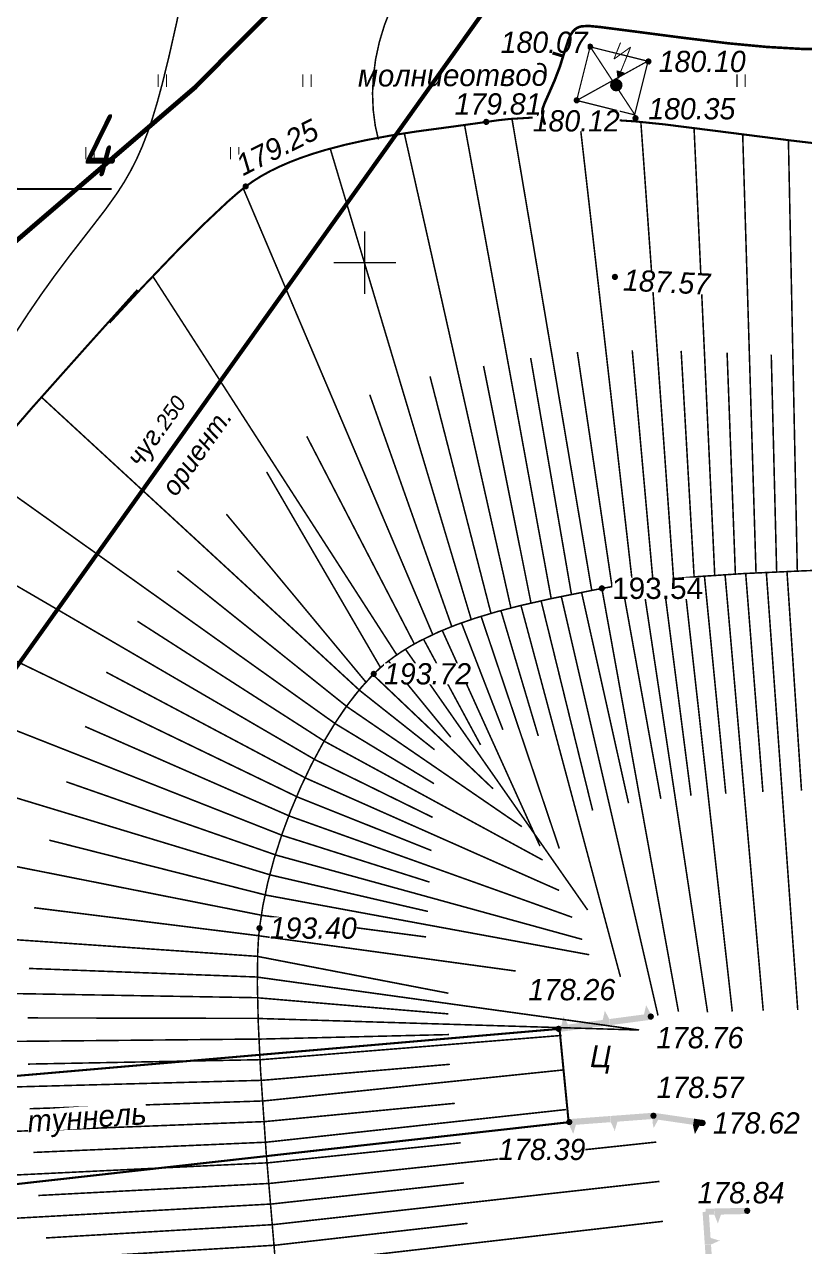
# Model space of a CAD drawing. Header units: millimetres. Extents: x 6735 to 13224, y -12144 to -9633.
# Drawn here: x 11003.9 to 11041.6, y -9793.6 to -9734.5 of the extents above; entities that cross this region are included whole.
import ezdxf
from ezdxf import colors
from ezdxf.entities.mleader import LeaderData, LeaderLine
from ezdxf.math import Vec2, Vec3

# ---------------------------------------------------------------- set-up
doc = ezdxf.new("R2010")
doc.units = ezdxf.units.MM
for name, pattern in [('Cплошная', [0]), ('Cплошная_0.50', [0]), ('Штриховая 2_0.50', [2, 1, -1])]:
    doc.linetypes.add(name, pattern=pattern)
for name, color, linetype, lineweight in [('КаБель силовой (Вновь)', 1, 'Continuous', 60), ('Линия выноска', 137, 'Continuous', 25), ('Строительный', 251, 'Continuous', 13)]:
    doc.layers.add(name, color=color, linetype=linetype, lineweight=lineweight)
doc.styles.add('Simplex', font='simplex.shx', dxfattribs={"width": 0.7, "oblique": 15})
doc.styles.get("Standard").update_dxf_attribs({"font": 'arial.ttf'})
doc.styles.add('БСАМ курсив малоконтрасный (Бм-431)', font='')
doc.styles.get('БСАМ курсив малоконтрасный (Бм-431)').set_extended_font_data('Bm431', italic=True)
doc.linetypes.add('Водопр', pattern='A,5,-1,["В",БСАМ курсив малоконтрасный (Бм-431),S=2,R=0,X=-1.2,Y=-1],-1,10,-2,10,-2,5', length=36)
doc.linetypes.add('КОНТУР', pattern='A,0,-0.5,[133,ltypeshp.shx,S=0.05,R=0,X=-0.5,Y=0],-0.5', length=1)

# ---------------------------------------------------------------- blocks, each defined once
blk = doc.blocks.new('2011 - 401 трава')
at = {"color": 7, "linetype": 'Continuous', "lineweight": 0, "const_width": 0.1, "flags": 128}
for points in [[(0, 0), (0, 1.2)], [(0.8, 0), (0.8, 1.2)]]:
    blk.add_lwpolyline(points, dxfattribs=at)
blk = doc.blocks.new('29 - 109.1.2 молниеводы на столбах метал')
for points in [[(0.5, 1.35), (-0.3, 1.4), (0, 0.6)], [(-0.00002, 0.6), (-0.27884, 0.53128), (-0.4938, 0.34084), (-0.59564, 0.07234), (-0.56102, -0.21276), (-0.39788, -0.4491), (-0.1436, -0.58256), (0.14358, -0.58256), (0.39786, -0.4491), (0.561, -0.21276), (0.59562, 0.07234), (0.49378, 0.34084), (0.27882, 0.53128)]]:
    blk.add_hatch(color=7).paths.add_polyline_path(points)
at = {"color": 7, "linetype": 'Continuous', "lineweight": 0, "const_width": 0.1, "flags": 128}
for points in [[(-0.8, 2.4), (-0.55, 4.1)], [(0.5, 3.9), (-0.8, 2.4)], [(0.117261, 1.373921), (0.5, 3.9)]]:
    blk.add_lwpolyline(points, dxfattribs=at)
at = {"color": 7, "linetype": 'Continuous', "lineweight": 0, "const_width": 0.02, "flags": 128}
for points in [[(0.5, 1.35), (-0.3, 1.4), (0, 0.6), (0.5, 1.35)], [(0, 0.6), (-0.278834, 0.531274), (-0.49379, 0.340839), (-0.595625, 0.072322), (-0.56101, -0.212763), (-0.397874, -0.449106), (-0.143589, -0.582565), (0.143589, -0.582565), (0.397874, -0.449106), (0.56101, -0.212763), (0.595625, 0.072322), (0.49379, 0.340839), (0.278834, 0.531274), (0, 0.6)]]:
    blk.add_lwpolyline(points, close=True, dxfattribs=at)
blk = doc.blocks.new('118 - 330 отм высот')
blk.add_hatch(color=7).paths.add_polyline_path([(0.098, 0.12), (0.002, 0.155), (-0.095, 0.121), (-0.146, 0.032), (-0.129, -0.069), (-0.05, -0.135), (0.052, -0.136), (0.131, -0.07), (0.149, 0.031)])
at = {"color": 7, "linetype": 'Continuous', "lineweight": 0, "const_width": 0.01, "flags": 128}
blk.add_lwpolyline([(0.098, 0.12), (0.002, 0.155), (-0.095, 0.121), (-0.146, 0.032), (-0.129, -0.069), (-0.05, -0.135), (0.052, -0.136), (0.131, -0.07), (0.149, 0.031), (0.098, 0.12)], close=True, dxfattribs=at)
blk = doc.blocks.new('Крест')
at = {"color": 0, "linetype": 'Continuous', "lineweight": 0, "flags": 128}
for points in [[(0, -1), (0, 1)], [(-1, 0), (1, 0)]]:
    blk.add_lwpolyline(points, dxfattribs=at)
blk = doc.blocks.new('_DotBlank')
at = {"color": 0, "linetype": 'ByBlock', "lineweight": -2}
blk.add_line((-0.5, 0), (-1, 0), dxfattribs=at)
blk.add_circle((0, 0), 0.5, dxfattribs=at)

msp = doc.modelspace()

# ---------------------------------------------------------------- hatches: boundary and pattern name
at = {"layer": 'Строительный'}
for points in [[(11032.18974, -9782.65352), (11032.19903, -9782.65229), (11032.20406, -9782.65162), (11032.19725, -9782.63889), (11032.17293, -9782.59809), (11032.08777, -9782.45529), (11032.19725, -9782.63889), (11031.99587, -9782.26213), (11031.98329, -9782.2386), (11031.97729, -9782.2646), (11031.89328, -9782.62887), (11031.88129, -9782.68087), (11031.89104, -9782.68312), (11031.88129, -9782.68087), (11031.88045, -9782.68453), (11030.20586, -9782.90706), (11030.24537, -9783.20445), (11032.22795, -9782.94099)], [(11034.18663, -9782.38816), (11034.18644, -9782.38676), (11034.18399, -9782.36832), (11034.18197, -9782.35313), (11034.18156, -9782.34999), (11033.99275, -9781.99677), (11033.98017, -9781.97324), (11033.97418, -9781.99924), (11033.89017, -9782.36351), (11033.87818, -9782.41551), (11033.87733, -9782.41917), (11032.20274, -9782.6417), (11032.24226, -9782.93909), (11034.22483, -9782.67563)], [(11029.76185, -9783.2687), (11030.23106, -9783.20635), (11030.19286, -9782.91888), (11030.20215, -9782.91765), (11030.20717, -9782.91698), (11030.20037, -9782.90425), (11030.19154, -9782.90897), (11030.20037, -9782.90425), (11030.17604, -9782.86346), (11030.09088, -9782.72065), (11030.20037, -9782.90425), (11029.99898, -9782.52749), (11029.9864, -9782.50396), (11029.98041, -9782.52996), (11029.99016, -9782.53221), (11029.98041, -9782.52996), (11029.8964, -9782.89423), (11029.88441, -9782.94624), (11029.89416, -9782.94848), (11029.88441, -9782.94624), (11029.88356, -9782.94989), (11029.72233, -9782.97132), (11029.73168, -9783.0417)], [(11032.28291, -9787.61764), (11032.27335, -9787.61836), (11032.26818, -9787.61875), (11032.27439, -9787.63216), (11032.29684, -9787.67511), (11032.37346, -9787.8217), (11032.27439, -9787.63216), (11032.45393, -9788.01979), (11032.46322, -9788.01549), (11032.47305, -9788.01836), (11032.57737, -9787.66066), (11032.59266, -9787.60824), (11032.58283, -9787.60538), (11032.59266, -9787.60824), (11032.59374, -9787.60456), (11034.27805, -9787.47801), (11034.25558, -9787.17885), (11032.2612, -9787.3287)], [(11034.33427, -9787.32336), (11034.32303, -9787.17378), (11034.27031, -9787.17774), (11034.29202, -9787.46669), (11034.28246, -9787.46741), (11034.27729, -9787.4678), (11034.2835, -9787.4812), (11034.29279, -9787.4769), (11034.2835, -9787.4812), (11034.30511, -9787.52256), (11034.2835, -9787.4812), (11034.30452, -9787.5266), (11034.29213, -9787.61128), (11034.29102, -9787.61883), (11034.30548, -9787.6729), (11034.29102, -9787.61883), (11034.2879, -9787.64014), (11034.34071, -9787.88379), (11034.34649, -9787.91047), (11034.35968, -9787.88657), (11034.53966, -9787.56032), (11034.56603, -9787.51251), (11034.56789, -9787.50915), (11036.23914, -9787.75379), (11036.28259, -9787.45695), (11034.356, -9787.17494)], [(11030.2738, -9787.7686), (11030.27533, -9787.78901), (11030.2765, -9787.80459), (11030.28773, -9787.82606), (11030.36435, -9787.97265), (11030.2765, -9787.80459), (11030.27675, -9787.80788), (11030.44483, -9788.17075), (11030.4563, -9788.19552), (11030.46394, -9788.16931), (11030.56826, -9787.81161), (11030.58355, -9787.7592), (11030.58463, -9787.75551), (11032.26895, -9787.62896), (11032.24647, -9787.3298), (11030.25209, -9787.47965)], [(11036.25376, -9787.75593), (11036.24375, -9787.75809), (11036.25628, -9787.80492), (11036.29901, -9787.96471), (11036.24375, -9787.75809), (11036.33424, -9788.1756), (11036.34424, -9788.17343), (11036.35321, -9788.17838), (11036.53319, -9787.85213), (11036.55956, -9787.80432), (11036.5506, -9787.79938), (11036.55956, -9787.80432), (11036.56141, -9787.80096), (11036.69042, -9787.81984), (11036.70001, -9787.75434), (11036.73387, -9787.52301), (11036.29721, -9787.45909), (11036.25524, -9787.7458), (11036.24576, -9787.74441), (11036.24063, -9787.74366), (11036.24375, -9787.75809)], [(11032.46541, -9788.04456), (11032.47305, -9788.01836), (11032.46322, -9788.01549), (11032.45393, -9788.01979)], [(11036.35321, -9788.17838), (11036.34424, -9788.17343), (11036.33424, -9788.1756), (11036.34002, -9788.20228)], [(11036.86052, -9791.87338), (11036.8623, -9791.96147), (11036.77439, -9791.96742), (11036.71264, -9791.9716), (11036.81977, -9793.5554), (11037.10909, -9793.53583), (11037.10972, -9793.54519), (11037.11007, -9793.55026), (11037.12323, -9793.54428), (11037.5122, -9793.36762), (11037.50806, -9793.3585), (11037.51093, -9793.3489), (11037.15292, -9793.24158), (11037.10172, -9793.22624), (11037.09812, -9793.22516), (11037.02257, -9792.10826), (11037.27783, -9792.10309), (11037.27176, -9791.80316), (11036.85926, -9791.8115)], [(11037.29208, -9792.09278), (11037.2827, -9792.09297), (11037.27762, -9792.09307), (11037.28298, -9792.10651), (11037.30262, -9792.14982), (11037.3713, -9792.30121), (11037.28298, -9792.10651), (11037.44104, -9792.50339), (11037.45093, -9792.52822), (11037.4598, -9792.50301), (11037.58393, -9792.15048), (11037.60168, -9792.10006), (11037.60293, -9792.09651), (11038.87073, -9792.07086), (11038.86594, -9791.83409), (11038.86466, -9791.77092), (11037.28622, -9791.80286)], [(11037.24505, -9795.5457), (11037.24568, -9795.55506), (11037.24602, -9795.56013), (11037.25919, -9795.55415), (11037.64815, -9795.37749), (11037.67249, -9795.36644), (11037.64689, -9795.35877), (11037.64401, -9795.36837), (11037.64689, -9795.35877), (11037.28888, -9795.25145), (11037.23768, -9795.2361), (11037.23408, -9795.23502), (11037.12007, -9793.54958), (11036.82075, -9793.56983), (11036.95573, -9795.56527)], [(11037.51093, -9793.3489), (11037.50806, -9793.3585), (11037.5122, -9793.36762), (11037.53653, -9793.35657)]]:
    msp.add_hatch(color=7, dxfattribs=at).paths.add_polyline_path(points)

# ---------------------------------------------------------------- linework, layer by layer
at = {"layer": 'КаБель силовой (Вновь)'}
msp.add_line((11012.18151, -9737.56555), (10997.98442, -9749.73268), dxfattribs=at)
at = {"layer": 'Строительный', "color": 7, "linetype": 'Cплошная_0.50', "lineweight": 0, "const_width": 0.06, "flags": 128}
msp.add_lwpolyline([(11031.27051, -9735.62672), (11030.62318, -9738.22021), (11033.42479, -9738.91949), (11034.07213, -9736.326), (11031.27051, -9735.62672)], close=True, dxfattribs=at)
at = {"layer": 'Строительный', "color": 7, "linetype": 'Cплошная_0.50', "lineweight": 0, "flags": 128}
for points, const_width in [([(11031.26525, -9735.60672), (11033.41836, -9738.88751)], 0.06), ([(11034.05791, -9736.3188), (11030.63528, -9738.21629)], 0.06), ([(11016.63881, -9800.99473), (11016.64217, -9801.0393), (11016.65548, -9801.21692), (11016.99574, -9805.5997), (11017.21239, -9808.06116), (11017.42501, -9810.154), (11017.68768, -9812.29715), (11017.95958, -9814.03787), (11018.30452, -9815.88365), (11018.62507, -9817.42279), (11019.05293, -9819.19389), (11019.27658, -9820.00208), (11019.50871, -9820.76611), (11019.79223, -9821.60793), (11020.09005, -9822.3979), (11020.4032, -9823.13878), (11020.73242, -9823.83231), (11021.10075, -9824.52341), (11021.52461, -9825.24418), (11022.00042, -9825.9885), (11022.52287, -9826.74801), (11023.03458, -9827.44603), (11023.57277, -9828.13937), (11024.12956, -9828.81785), (11024.69512, -9829.46948), (11025.23858, -9830.06068), (11025.76977, -9830.60407), (11026.27819, -9831.08891), (11026.75378, -9831.50562), (11027.21879, -9831.87205), (11027.7155, -9832.22319), (11028.24147, -9832.55735), (11028.79386, -9832.87271), (11029.34937, -9833.15768), (11029.92332, -9833.42177), (11030.51225, -9833.66339), (11031.11238, -9833.88097), (11031.71284, -9834.07106), (11032.31641, -9834.23501), (11032.9191, -9834.37172), (11033.51689, -9834.48029), (11034.13675, -9834.5549), (11034.92445, -9834.60857), (11035.88348, -9834.64155), (11037.02279, -9834.65417), (11038.99859, -9834.63724), (11041.60608, -9834.5764), (11042.45825, -9834.55248), (11045.51524, -9834.48227), (11048.50324, -9834.43271), (11049.96498, -9834.39779), (11051.49105, -9834.36141), (11054.47909, -9834.31281), (11059.55221, -9834.30481), (11060.78344, -9834.30503), (11066.79511, -9834.30322), (11073.208, -9834.27431), (11074.58142, -9834.25987), (11078.20692, -9834.21903), (11083.2054, -9834.1275), (11085.79655, -9834.04925), (11088.19989, -9833.94979), (11093.97711, -9833.65152), (11097.29386, -9833.45005), (11100.09024, -9833.25089), (11102.79388, -9833.01092), (11103.84175, -9832.89304), (11104.68547, -9832.77674), (11106.30681, -9832.48462), (11107.93607, -9832.11281), (11109.55926, -9831.66334), (11111.13088, -9831.14761), (11111.90912, -9830.85985), (11112.66353, -9830.55809), (11113.39116, -9830.2435), (11114.08938, -9829.91723), (11114.79309, -9829.56275), (11115.50898, -9829.17745), (11116.22782, -9828.7663), (11116.94054, -9828.33448), (11117.66019, -9827.87293), (11118.35527, -9827.40063), (11119.01781, -9826.92301), (11119.64119, -9826.44485), (11120.25894, -9825.93709), (11120.81958, -9825.43836), (11121.31854, -9824.95274), (11121.75253, -9824.48344), (11122.13496, -9824.01228), (11122.5002, -9823.4971), (11122.84936, -9822.93638), (11123.18401, -9822.3276), (11123.4558, -9821.77545), (11123.72031, -9821.18346), (11123.97955, -9820.54717), (11124.23721, -9819.85754), (11124.61569, -9818.74393), (11125.06154, -9817.31261), (11125.45459, -9815.89349), (11125.8784, -9814.13183), (11126.29929, -9812.17187), (11126.69374, -9810.12718), (11127.05277, -9808.02648), (11127.33383, -9806.09754), (11127.57481, -9803.96396), (11127.85043, -9800.97563), (11128.35359, -9794.59317), (11128.57292, -9791.60384), (11128.75706, -9789.09749), (11128.89408, -9787.44355), (11129.1192, -9785.02595), (11129.18573, -9784.3252), (11129.4356, -9781.5545), (11129.58131, -9779.55047), (11129.6358, -9778.42456), (11129.6541, -9777.47865), (11129.63647, -9776.69827), (11129.58274, -9776.07697), (11129.48409, -9775.49696), (11129.33986, -9774.90312), (11129.15064, -9774.29781), (11128.91735, -9773.68401), (11128.6639, -9773.11264), (11128.37538, -9772.54011), (11128.05358, -9771.96997), (11127.70089, -9771.40646), (11127.34358, -9770.88668), (11126.96446, -9770.38115), (11126.56691, -9769.89439), (11126.15493, -9769.4313), (11125.74438, -9769.01608), (11125.28816, -9768.60495), (11124.78633, -9768.19796), (11124.23894, -9767.79515), (11123.71819, -9767.44326), (11123.16198, -9767.09463), (11122.57026, -9766.74923), (11121.94285, -9766.40695), (11120.79276, -9765.83142), (11119.53392, -9765.26216), (11118.01783, -9764.63498), (11116.38431, -9764.00651), (11114.27561, -9763.26122), (11112.27855, -9762.63067), (11111.13076, -9762.30772), (11110.04944, -9762.03555), (11109.03906, -9761.81527), (11108.10244, -9761.64748), (11107.1285, -9761.51351), (11106.00395, -9761.39433), (11104.72288, -9761.28931), (11103.27371, -9761.1975), (11100.64285, -9761.0782), (11097.34877, -9760.97883), (11094.54995, -9760.91427), (11091.42146, -9760.84074), (11088.39611, -9760.77362), (11084.6591, -9760.71397), (11076.55323, -9760.63208), (11068.68395, -9760.59854), (11060.97946, -9760.60732), (11053.27494, -9760.66417), (11049.7663, -9760.71937), (11047.0109, -9760.79028), (11045.17435, -9760.84837), (11041.67495, -9760.96465), (11038.75473, -9761.09683), (11036.34349, -9761.25587), (11035.0258, -9761.3733), (11033.84087, -9761.50582), (11032.78047, -9761.65435), (11031.84017, -9761.81953), (11031.39078, -9761.90782), (11029.35836, -9762.31757), (11027.85557, -9762.65797), (11026.74027, -9762.9485), (11025.73077, -9763.25123), (11024.80724, -9763.57215), (11023.96138, -9763.91421), (11023.02386, -9764.3648), (11022.59329, -9764.60427), (11022.18741, -9764.85361), (11021.80567, -9765.11315), (11021.44787, -9765.38307), (11021.11371, -9765.66357), (11020.80299, -9765.95484), (11020.17778, -9766.63326), (11019.55331, -9767.42654), (11018.93763, -9768.3245), (11018.33996, -9769.31369), (11017.78578, -9770.34679), (11017.26645, -9771.43453), (11016.79049, -9772.55906), (11016.36567, -9773.70204), (11015.98749, -9774.88343), (11015.67709, -9776.04658), (11015.439, -9777.17433), (11015.27622, -9778.25254), (11015.22652, -9778.78571), (11015.19291, -9779.41138), (11015.17396, -9780.94092), (11015.2193, -9782.84323), (11015.32911, -9785.12531), (11015.60294, -9789.12206), (11016.02888, -9794.16683), (11016.28193, -9796.94322), (11016.63749, -9800.9774)], 0.075), ([(11127.32656, -9806.15284), (11127.33383, -9806.09754), (11127.57481, -9803.96396), (11127.85043, -9800.97563), (11128.35359, -9794.59317), (11128.57292, -9791.60384), (11128.75706, -9789.09749), (11128.89408, -9787.44355), (11129.1192, -9785.02595), (11129.18573, -9784.3252), (11129.4356, -9781.5545), (11129.58131, -9779.55047), (11129.6358, -9778.42456), (11129.6541, -9777.47865), (11129.63647, -9776.69827), (11129.58274, -9776.07697), (11129.48409, -9775.49696), (11129.33986, -9774.90312), (11129.15064, -9774.29781), (11128.91735, -9773.68401), (11128.6639, -9773.11264), (11128.37538, -9772.54011), (11128.05358, -9771.96997), (11127.70089, -9771.40646), (11127.34358, -9770.88668), (11126.96446, -9770.38115), (11126.56691, -9769.89439), (11126.15493, -9769.4313), (11125.74438, -9769.01608), (11125.28816, -9768.60495), (11124.78633, -9768.19796), (11124.23894, -9767.79515), (11123.71819, -9767.44326), (11123.16198, -9767.09463), (11122.57026, -9766.74923), (11121.94285, -9766.40695), (11120.79276, -9765.83142), (11119.53392, -9765.26216), (11118.01783, -9764.63498), (11116.38431, -9764.00651), (11114.27561, -9763.26122), (11112.27855, -9762.63067), (11111.13076, -9762.30772), (11110.04944, -9762.03555), (11109.03906, -9761.81527), (11108.10244, -9761.64748), (11107.1285, -9761.51351), (11106.00395, -9761.39433), (11104.72288, -9761.28931), (11103.27371, -9761.1975), (11100.64285, -9761.0782), (11097.34877, -9760.97883), (11094.54995, -9760.91427), (11091.42146, -9760.84074), (11088.39611, -9760.77362), (11084.6591, -9760.71397), (11076.55323, -9760.63208), (11068.68395, -9760.59854), (11060.97946, -9760.60732), (11053.27494, -9760.66417), (11049.7663, -9760.71937), (11047.0109, -9760.79028), (11045.17435, -9760.84837), (11041.67495, -9760.96465), (11038.75473, -9761.09683), (11036.34349, -9761.25587), (11035.0258, -9761.3733), (11033.84087, -9761.50582), (11032.78047, -9761.65435), (11031.84017, -9761.81953), (11031.39078, -9761.90782), (11029.35836, -9762.31757), (11027.85557, -9762.65797), (11026.74027, -9762.9485), (11025.73077, -9763.25123), (11024.80724, -9763.57215), (11023.96138, -9763.91421), (11023.02386, -9764.3648), (11022.59329, -9764.60427), (11022.18741, -9764.85361), (11021.80567, -9765.11315), (11021.44787, -9765.38307), (11021.11371, -9765.66357), (11020.80299, -9765.95484), (11020.58681, -9766.17629)], 0.075), ([(11020.42677, -9766.34919), (11019.89508, -9766.97801), (11019.36651, -9767.68658), (11018.84623, -9768.46801), (11018.33996, -9769.31369), (11017.78578, -9770.34679), (11017.26645, -9771.43453), (11016.79049, -9772.55906), (11016.36567, -9773.70204), (11015.98749, -9774.88343), (11015.67709, -9776.04658), (11015.439, -9777.17433), (11015.27622, -9778.25254), (11015.22652, -9778.78571), (11015.19291, -9779.41138), (11015.17396, -9780.94092), (11015.2193, -9782.84323), (11015.32911, -9785.12531), (11015.60294, -9789.12206), (11016.02888, -9794.16683), (11016.28193, -9796.94322), (11016.64217, -9801.0393), (11016.65548, -9801.21692), (11016.99574, -9805.5997), (11017.21239, -9808.06116), (11017.42501, -9810.154), (11017.68768, -9812.29715), (11017.95958, -9814.03787), (11018.30452, -9815.88365), (11018.62507, -9817.42279), (11019.05293, -9819.19389), (11019.27658, -9820.00208), (11019.50871, -9820.76611), (11019.79223, -9821.60793), (11020.09005, -9822.3979), (11020.4032, -9823.13878), (11020.73242, -9823.83231), (11021.10075, -9824.52341), (11021.52461, -9825.24418), (11022.00042, -9825.9885), (11022.52287, -9826.74801), (11023.03458, -9827.44603), (11023.57277, -9828.13937), (11024.12956, -9828.81785), (11024.69512, -9829.46948), (11025.23858, -9830.06068), (11025.76977, -9830.60407), (11026.27819, -9831.08891), (11026.75378, -9831.50562), (11027.21879, -9831.87205), (11027.7155, -9832.22319), (11028.24147, -9832.55735), (11028.79386, -9832.87271), (11029.34937, -9833.15768), (11029.92332, -9833.42177), (11030.51225, -9833.66339), (11031.11238, -9833.88097), (11031.71284, -9834.07106), (11032.31641, -9834.23501), (11032.9191, -9834.37172), (11033.51689, -9834.48029), (11034.13675, -9834.5549), (11034.92445, -9834.60857), (11035.88348, -9834.64155), (11037.02279, -9834.65417), (11037.42996, -9834.65394)], 0.075)]:
    msp.add_lwpolyline(points, dxfattribs=dict(at, const_width=const_width))
at = {"layer": 'Строительный', "color": 7, "linetype": 'КОНТУР', "lineweight": 0, "ltscale": 2, "const_width": 0.1, "flags": 128}
for points in [[(11136.09231, -9748.2843), (11134.97724, -9747.69615), (11133.52427, -9746.96228), (11132.13872, -9746.29672), (11130.44175, -9745.53467), (11128.84242, -9744.87951), (11127.33749, -9744.32995), (11125.92571, -9743.88551), (11124.32265, -9743.45324), (11122.46925, -9743.00436), (11120.4022, -9742.54777), (11118.1656, -9742.09321), (11115.77642, -9741.64484), (11113.31376, -9741.21817), (11110.82812, -9740.82196), (11108.36385, -9740.46325), (11105.76042, -9740.1232), (11103.27071, -9739.83957), (11100.92941, -9739.61632), (11098.76139, -9739.4558), (11096.73306, -9739.36436), (11094.5645, -9739.33313), (11092.23604, -9739.36174), (11089.7042, -9739.45069), (11086.02287, -9739.65817), (11081.04714, -9740.02015), (11080.61055, -9740.05346), (11075.74249, -9740.39983), (11073.9316, -9740.49962), (11072.32984, -9740.56279), (11070.3982, -9740.62151), (11064.24356, -9740.80286), (11059.81728, -9740.91185), (11056.15527, -9740.97406), (11052.43422, -9740.99035), (11050.88964, -9740.97329), (11049.54749, -9740.93937), (11048.28365, -9740.87893), (11046.8648, -9740.77851), (11045.28492, -9740.6377), (11043.52717, -9740.45502), (11040.98505, -9740.15714), (11037.66125, -9739.73324), (11037.51826, -9739.71465), (11034.86717, -9739.37921), (11033.47874, -9739.2373), (11033.26761, -9739.22208), (11031.06001, -9739.0796), (11029.77404, -9739.03641), (11028.63511, -9739.04278), (11027.39096, -9739.11599), (11026.80703, -9739.18003), (11026.24453, -9739.26276), (11024.66517, -9739.48139), (11022.85993, -9739.72384), (11021.59898, -9739.92217), (11020.46422, -9740.13352), (11019.42112, -9740.36435), (11018.46232, -9740.61644), (11017.85924, -9740.79959), (11017.29149, -9740.99331), (11016.7585, -9741.19781), (11016.25996, -9741.41319), (11015.79551, -9741.63964), (11015.36514, -9741.87716), (11014.96873, -9742.12581), (11014.60622, -9742.38564), (11014.21116, -9742.70576), (11013.74385, -9743.11464), (11012.60354, -9744.18885), (11011.21427, -9745.58109), (11009.62502, -9747.24231), (11008.0212, -9748.97273)], [(11009.37662, -9747.3809), (11006.89338, -9750.14391), (11004.263, -9753.09843), (11002.34288, -9755.32011), (11001.27959, -9756.54411), (11000.84187, -9757.03979), (11000.02322, -9758.00132), (10999.39943, -9758.80737), (10999.05375, -9759.30562), (10998.75208, -9759.7891), (10998.49039, -9760.26432), (10998.26664, -9760.735), (10998.00991, -9761.36227), (10997.67656, -9762.2436), (10996.84053, -9764.60599), (10995.87869, -9767.49137), (10994.98509, -9770.32688), (10994.53873, -9771.82163), (10994.16349, -9773.14637), (10993.86663, -9774.27538), (10993.65179, -9775.19477), (10993.49035, -9776.04354), (10993.34708, -9776.99077), (10993.22211, -9778.03538), (10993.11562, -9779.17612), (10992.98954, -9781.08808), (10992.90618, -9783.2206), (10992.86159, -9785.70526), (10992.85688, -9786.10009), (10992.8819, -9787.06842), (10992.97885, -9788.28425), (10993.09378, -9789.31528), (10993.24568, -9790.46631), (10993.38781, -9791.43835), (10993.43435, -9791.7535), (10993.55239, -9792.28754), (10993.67113, -9792.67379), (10993.71536, -9792.81328), (10993.8623, -9793.34273), (10993.87904, -9793.40594)]]:
    msp.add_lwpolyline(points, dxfattribs=at)
at = {"layer": 'Строительный', "color": 7, "linetype": 'Cплошная', "lineweight": 0, "const_width": 0.075, "flags": 128}
for points in [[(11031.34987, -9761.91584), (11027.49183, -9739.107)], [(11033.32017, -9761.57458), (11030.7481, -9739.06525)], [(11035.3069, -9761.34593), (11033.72511, -9739.25724)], [(11027.44085, -9762.76144), (11022.28287, -9739.81059)], [(11029.38932, -9762.311), (11025.19923, -9739.41249)], [(11037.3004, -9761.18552), (11036.29972, -9739.5571)], [(11039.29694, -9761.06833), (11038.6528, -9739.86187)], [(11041.29494, -9760.97932), (11040.86434, -9740.14226)], [(11025.52089, -9763.32005), (11018.70019, -9740.54977)], [(11023.65991, -9764.04984), (11014.49255, -9742.47453)], [(11021.92062, -9765.03216), (11010.1152, -9746.72362)], [(11032.33213, -9761.72842), (11030.65245, -9750.38201)], [(11034.31229, -9761.44948), (11033.30979, -9750.30183)], [(11036.30311, -9761.25909), (11035.67543, -9750.32992)], [(11038.29841, -9761.12261), (11037.89799, -9750.41729)], [(11040.29582, -9761.02103), (11040.03454, -9750.51328)], [(11028.41274, -9762.52611), (11026.11604, -9751.05862)], [(11030.36885, -9762.10974), (11028.39559, -9750.67199)], [(11026.47588, -9763.02365), (11023.52818, -9751.5669)], [(11020.09911, -9766.72682), (11004.73056, -9752.56918)], [(11024.58017, -9763.65893), (11020.61207, -9752.45199)], [(11022.76909, -9764.50363), (11017.5653, -9754.46489)], [(11018.92492, -9768.34428), (11001.69213, -9756.07711)], [(11021.13259, -9765.64689), (11015.62389, -9756.18526)], [(11020.42677, -9766.34919), (11013.6768, -9758.22789)], [(11017.92508, -9770.07566), (10999.16167, -9759.14473)], [(11019.48714, -9767.51745), (11011.30119, -9760.965)], [(11036.80165, -9761.22082), (11037.83573, -9771.73863)], [(11037.79934, -9761.15286), (11039.64524, -9782.23624)], [(11038.79763, -9761.0945), (11039.63045, -9771.65597)], [(11039.79635, -9761.0439), (11041.31605, -9782.20013)], [(11040.79536, -9760.99956), (11041.49683, -9771.59197)], [(11031.8405, -9761.81946), (11035.54532, -9782.2862)], [(11032.82551, -9761.64732), (11034.69155, -9771.99203)], [(11033.81585, -9761.50896), (11036.95295, -9782.32007)], [(11034.80936, -9761.39535), (11036.15471, -9771.84737)], [(11035.80485, -9761.30066), (11038.14872, -9782.2777)], [(11029.87882, -9762.20904), (11034.55581, -9782.46979)], [(11030.85927, -9762.0123), (11033.13139, -9772.20516)], [(11017.06957, -9771.88292), (10997.59173, -9762.47505)], [(11026.95734, -9762.88875), (11028.76409, -9768.9543)], [(11027.92609, -9762.64084), (11032.73875, -9780.60359)], [(11028.90057, -9762.41643), (11031.39371, -9772.5588)], [(11018.40572, -9769.19882), (11009.37638, -9763.40558)], [(11025.04842, -9763.48361), (11027.05204, -9768.65211)], [(11025.99691, -9763.16708), (11029.78089, -9774.39462)], [(11024.11701, -9763.84723), (11028.8455, -9774.27726)], [(11022.33857, -9764.7578), (11031.15217, -9777.37118)], [(11023.21013, -9764.26814), (11025.97322, -9769.38679)], [(11021.5177, -9765.32811), (11024.52912, -9769.00584)], [(11016.34966, -9773.74838), (10996.40441, -9765.89452)], [(11017.48022, -9770.97119), (11007.86608, -9765.87)], [(11020.7684, -9765.98934), (11026.57425, -9771.50347)], [(11020.0967, -9766.72971), (11023.74631, -9769.61833)], [(11019.48493, -9767.5205), (11027.97006, -9773.33797)], [(11016.69258, -9772.80908), (11006.83993, -9768.4946)], [(11018.92289, -9768.34745), (11023.71922, -9771.25827)], [(11015.77252, -9775.66275), (10995.25674, -9769.44626)], [(11018.40384, -9769.20209), (11028.97776, -9774.95273)], [(11017.92334, -9770.079), (11023.65172, -9772.88853)], [(11016.04217, -9774.69987), (11005.93627, -9771.17022)], [(11017.47861, -9770.97459), (11029.77057, -9776.42142)], [(11017.06808, -9771.88638), (11023.59736, -9774.49477)], [(11016.69123, -9772.81259), (11030.40665, -9777.72082)], [(11015.36356, -9777.6197), (10994.09472, -9773.39944)], [(11015.54447, -9776.63632), (11005.11113, -9773.99236)], [(11016.34844, -9773.75194), (11023.50605, -9776.01983)], [(11016.04108, -9774.70347), (11030.89139, -9778.79004)], [(11015.77158, -9775.6664), (11023.427, -9777.4389)], [(11015.5437, -9776.64), (11031.22731, -9779.531)], [(11015.24009, -9778.61184), (11004.37709, -9777.25896)], [(11015.36298, -9777.62342), (11023.33821, -9778.6722)], [(11015.18617, -9779.61026), (10993.21523, -9778.10087)], [(11015.23977, -9778.61559), (11027.67699, -9780.32019)], [(11015.18606, -9779.61403), (11024.41509, -9781.39349)], [(11015.1726, -9780.61013), (11004.12107, -9780.19472)], [(11015.1726, -9780.6139), (11033.64411, -9783.17295)], [(11015.18342, -9781.61006), (10992.98217, -9781.23297)], [(11015.1835, -9781.61382), (11024.41381, -9782.39339)], [(11015.21097, -9782.60967), (11004.06871, -9782.58757)], [(11015.21109, -9782.61343), (11033.64411, -9783.17295)], [(11015.25086, -9783.60887), (10992.89114, -9783.82382)], [(11015.25103, -9783.61263), (11024.44757, -9783.39279)], [(11015.30054, -9784.6114), (11029.89434, -9783.43428)], [(11015.30034, -9784.60764), (11004.08508, -9784.82024)], [(11015.35773, -9785.60976), (11024.48634, -9784.83016)], [(11015.42122, -9786.60774), (11030.02242, -9785.09851)], [(11015.3575, -9785.606), (10992.85606, -9786.20702)], [(11015.42097, -9786.60399), (11004.16034, -9786.97885)], [(11015.48999, -9787.60538), (11024.72717, -9786.71755)], [(11015.56324, -9788.60269), (11030.10781, -9787.01878)], [(11015.48973, -9787.60162), (10992.99858, -9788.47803)], [(11015.56295, -9788.59893), (11004.34515, -9789.09169)], [(11015.64031, -9789.59971), (11025.01079, -9788.62624)], [(11015.72066, -9790.59648), (11034.46934, -9788.59084)], [(11015.64001, -9789.59596), (10993.27547, -9790.67609)], [(11015.72035, -9790.59273), (11004.57748, -9791.17403)], [(11015.80383, -9791.59302), (11025.17564, -9790.56566)], [(11015.8894, -9792.58935), (11034.62605, -9790.49332)], [(11015.80351, -9791.58926), (10993.71663, -9792.81734)], [(11015.97698, -9793.5855), (11025.34255, -9792.52036)], [(11016.06621, -9794.58152), (11034.79516, -9792.4239)], [(11015.88907, -9792.5856), (11004.9455, -9793.2273)], [(11015.97665, -9793.58175), (10994.2671, -9794.9124)]]:
    msp.add_lwpolyline(points, dxfattribs=at)
at = {"layer": 'Строительный', "color": 7, "linetype": 'Штриховая 2_0.50', "lineweight": 0, "ltscale": 2, "const_width": 0.1, "flags": 128}
for points in [[(10993.07915, -9786.29563), (11029.74209, -9783.12001)], [(10993.43435, -9791.7535), (11030.26333, -9787.62923)]]:
    msp.add_lwpolyline(points, dxfattribs=at)
at = {"layer": 'Строительный', "color": 7, "linetype": 'Штриховая 2_0.50', "lineweight": 0, "const_width": 0.1, "flags": 128}
msp.add_lwpolyline([(11029.79528, -9783.15851), (11030.23336, -9787.62747)], dxfattribs=at)

# ---------------------------------------------------------------- block references
at = {"layer": 'Строительный', "color": 7}
for p in [(11031.27051, -9735.62672, 180.071), (11034.09036, -9736.34225, 180.096), (11030.62318, -9738.22021, 180.124), (11026.24453, -9739.26276, 179.807), (11033.4661, -9739.08513, 180.35), (11014.60622, -9742.38564, 179.247), (11032.47033, -9746.75927, 187.57), (11031.84017, -9761.81953, 193.539), (11020.80299, -9765.95484, 193.717), (11015.27622, -9778.25254, 193.398), (11034.20507, -9782.52693, 178.76015), (11029.74209, -9783.12001, 178.26176), (11034.33427, -9787.32336, 178.56685), (11030.26333, -9787.62923, 178.38862), (11036.71214, -9787.67143, 178.62349), (11038.8677, -9791.92089, 178.8398)]:
    msp.add_blockref('118 - 330 отм высот', p, dxfattribs=at)
at = {"layer": 'Строительный', "color": 7, "xscale": 0.4999999999998408, "yscale": 0.4999999999998408, "rotation": 346.6283499999836}
msp.add_blockref('29 - 109.1.2 молниеводы на столбах метал', (11032.53691, -9737.48163), dxfattribs=at)
at = {"layer": 'Строительный', "color": 7, "xscale": 0.5, "yscale": 0.5}
for p in [(11010.37739, -9737.56555), (11017.37739, -9737.56555), (11038.37739, -9737.56555), (11006.87739, -9741.06555), (11013.87739, -9741.06555)]:
    msp.add_blockref('2011 - 401 трава', p, dxfattribs=at)
at = {"layer": 'Строительный', "color": 136, "true_color": 0x008080, "xscale": 1.5, "yscale": 1.5}
msp.add_blockref('Крест', (11020.37739, -9746.06555), dxfattribs=at)

# ---------------------------------------------------------------- texts
at = {"layer": 'Строительный', "color": 7, "insert": (11020.03691, -9736.49318), "char_height": 1.057968, "attachment_point": 1, "rotation": 0.2443749, "bg_fill": 3, "box_fill_scale": 1, "bg_fill_color": 256, "bg_fill_transparency": 0}
msp.add_mtext('{\\fBm431|c1|b0|i1;\\l\\C0;молниеотвод}', dxfattribs=at)

# ---------------------------------------------------------------- leaders
at = {"layer": 'Линия выноска'}
ml = msp.add_multileader_mtext('Standard', dxfattribs=at)
ml.set_content('4', color=2, style='Simplex')
ml.set_leader_properties()
ml.set_arrow_properties(name='DOTBLANK')
ml.build(insert=Vec2(0, 0))
ml.multileader.update_dxf_attribs({"text_left_attachment_type": 6, "text_right_attachment_type": 6, "dogleg_length": 1, "arrow_head_size": 5})
ctx = ml.context
ctx.base_point, ctx.char_height, ctx.arrow_head_size, ctx.plane_origin = Vec3(11004.51744, -9742.49587), 3, 5, Vec3(11016.95065, -9723.03054)
ctx.left_attachment, ctx.right_attachment = 6, 6
notes = []
notes.append((ctx, [(1, (1, 1, 0), (11003.51744, -9742.49587), (1, 0), 1, [(0, [(10998.39817, -9733.05397)], 0, [])])]))
ctx.mtext.insert, ctx.mtext.flow_direction = Vec3(11006.51744, -9738.89587), 5
for ctx, leaders in notes:
    for number, flags, end, landing, length, lines in leaders:
        leader = LeaderData()
        leader.index, (leader.has_last_leader_line, leader.has_dogleg_vector, leader.attachment_direction) = number, flags
        leader.last_leader_point, leader.dogleg_vector, leader.dogleg_length = Vec3(end), Vec3(landing), length
        for number, points, colour, breaks in lines:
            line = LeaderLine()
            line.index, line.vertices, line.color, line.breaks = number, Vec3.list(points), colors.encode_raw_color(colour), breaks
            leader.lines.append(line)
        ctx.leaders.append(leader)

# ---------------------------------------------------------------- next in the draw order: texts
at = {"layer": 'Строительный', "color": 7, "char_height": 1.028706, "attachment_point": 4, "bg_fill": 3, "box_fill_scale": 1, "bg_fill_color": 256}
for s, insert, bg_fill_transparency in [('{\\fD431|c1|b0|i1;\\l\\C0;180.07}', (11026.94505, -9735.41309), 4264042), ('{\\fD431|c1|b0|i1;\\l\\C0;180.10}', (11034.59036, -9736.34225), 4263727), ('{\\fD431|c1|b0|i1;\\l\\C0;180.12}', (11028.49589, -9739.21527), 4265112), ('{\\C0;193.54}', (11032.34017, -9761.81953), 4263732), ('{\\fD431|c1|b0|i1;\\l\\C0;193.72}', (11021.30299, -9765.95484), 4264017), ('{\\fD431|c1|b0|i1;\\l\\C0;193.40}', (11015.77622, -9778.25254), 4263737), ('{\\fD431|c1|b0|i1;\\l\\C0;178.26}', (11028.28133, -9781.22785), 4264837), ('{\\fD431|c1|b0|i1;\\l\\C0;178.76}', (11034.47699, -9783.54983), 4265197), ('{\\fD431|c1|b0|i1;\\l\\C0;178.57}', (11034.4894, -9785.9548), 4264112), ('{\\fD431|c1|b0|i1;\\l\\C0;178.62}', (11037.21214, -9787.67143), 4265127), ('{\\fD431|c1|b0|i1;\\l\\C0;178.39}', (11026.83452, -9788.95499), 4263817), ('{\\fD431|c1|b0|i1;\\l\\C0;178.84}', (11036.46917, -9791.04641), 4264047)]:
    msp.add_mtext(s, dxfattribs=dict(at, insert=insert, bg_fill_transparency=bg_fill_transparency))
at = {"layer": 'Строительный', "color": 7, "bg_fill": 3, "box_fill_scale": 1, "bg_fill_color": 256}
for s, insert, char_height, attachment_point, rotation, bg_fill_transparency in [('{\\fD431|c1|b0|i1;\\l\\C0;180.35}', (11034.08647, -9738.63034), 1.028706, 4, 359.9880328, 7411775), ('{\\fD431|c1|b0|i1;\\l\\C0;179.25}', (11014.25458, -9741.43312), 1.028706, 4, 26.6132976, 4264032), ('{\\fD431|c1|b0|i1;\\l\\C0;187.57}', (11032.87723, -9746.90306), 1.028706, 4, 357.101425, 6122), ('{\\fBm431|c1|b0|i1;\\l\\C0;Ц}', (11031.28431, -9783.90847), 1.057968, 1, 358.9774567, 4267287), ('{\\fBm431|c1|b0|i1;\\l\\C0;туннель}', (11004.01186, -9787.06378), 1.057968, 1, 4.0221636, 4267257)]:
    msp.add_mtext(s, dxfattribs=dict(at, insert=insert, char_height=char_height, attachment_point=attachment_point, rotation=rotation, bg_fill_transparency=bg_fill_transparency))

# ---------------------------------------------------------------- next in the draw order: linework, layer by layer
at = {"layer": 'Строительный', "color": 34, "linetype": 'Cплошная_0.50', "lineweight": 0, "true_color": 0xa55200, "const_width": 0.075, "elevation": 179, "flags": 128}
msp.add_lwpolyline([(11016.95617, -9721.60238), (11016.80558, -9721.74795), (11016.10971, -9722.354), (11015.3243, -9723.03332), (11014.75034, -9723.57518), (11014.27019, -9724.09055), (11013.88394, -9724.58223), (11013.63302, -9724.9699), (11013.41203, -9725.38254), (11013.21517, -9725.8309), (11013.03585, -9726.32996), (11012.87379, -9726.87424), (11012.71202, -9727.51445), (11012.30979, -9729.41316), (11012.20699, -9729.92456), (11011.27967, -9734.40995), (11010.90816, -9736.05763), (11010.57276, -9737.42406), (11010.33186, -9738.31266), (11010.09654, -9739.09329), (11009.85846, -9739.79366), (11009.61086, -9740.43347), (11009.34655, -9741.03109), (11009.0594, -9741.60007), (11008.74222, -9742.15468), (11008.38649, -9742.70982), (11007.81442, -9743.50937), (11006.92673, -9744.65888), (11006.06161, -9745.77336), (11005.37541, -9746.6887), (11004.71869, -9747.60418), (11004.08575, -9748.52943), (11003.44213, -9749.51415), (11002.70991, -9750.67422), (11000.74728, -9753.89242), (10999.32654, -9756.23024), (10998.41827, -9757.66851), (10997.84443, -9758.51771), (10997.31229, -9759.24499), (10996.82299, -9759.8507), (10996.30726, -9760.42041), (10995.95883, -9760.81169), (10995.82288, -9761.00599), (10995.71617, -9761.20169), (10995.6422, -9761.39239), (10995.6031, -9761.57256), (10995.59979, -9761.73642), (10995.63195, -9761.8818), (10995.69898, -9762.0061), (10995.79997, -9762.10765), (10995.92167, -9762.18087), (10996.07649, -9762.23995), (10996.48975, -9762.31713), (10997.04663, -9762.3423), (10997.64472, -9762.3249)], dxfattribs=at)
at = {"layer": 'Строительный', "color": 34, "linetype": 'Continuous', "lineweight": 0, "true_color": 0xa55200, "const_width": 0.15, "flags": 128}
msp.add_lwpolyline([(11029.96842, -9736.07723), (11029.45293, -9735.92499)], dxfattribs=at)

# ---------------------------------------------------------------- next in the draw order: texts
at = {"layer": 'Строительный', "color": 7, "insert": (11024.71533, -9738.39698), "char_height": 1.028706, "attachment_point": 4, "bg_fill": 3, "box_fill_scale": 1, "bg_fill_color": 256, "bg_fill_transparency": 4265122}
msp.add_mtext('{\\fD431|c1|b0|i1;\\l\\C0;179.81}', dxfattribs=at)

# ---------------------------------------------------------------- next in the draw order: linework, layer by layer
at = {"layer": 'КаБель силовой (Вновь)'}
msp.add_line((11025.37721, -9724.27329), (11012.18151, -9737.56555), dxfattribs=at)
at = {"layer": 'Строительный', "color": 34, "linetype": 'Cплошная_0.50', "lineweight": 0, "true_color": 0xa55200, "flags": 128}
for points, const_width, elevation in [([(11052.91698, -9722.33489), (11050.8395, -9723.36441), (11047.59891, -9724.91658), (11046.16488, -9725.57651), (11044.86621, -9726.15298), (11043.69467, -9726.64966), (11042.64641, -9727.06814), (11041.44936, -9727.50443), (11040.32988, -9727.86274), (11039.28711, -9728.14336), (11038.31875, -9728.34692), (11037.43878, -9728.47237), (11036.61799, -9728.52582), (11035.85372, -9728.50971), (11035.01493, -9728.42113), (11034.93124, -9728.41016), (11033.42968, -9728.22483), (11031.72646, -9728.06271), (11030.53252, -9727.96774), (11029.54044, -9727.91498), (11028.63309, -9727.89816), (11027.81274, -9727.91815), (11027.06461, -9727.97612), (11026.39997, -9728.07217), (11025.81836, -9728.20635), (11025.31988, -9728.37865), (11024.93707, -9728.56686), (11024.58681, -9728.79728), (11024.26787, -9729.0707), (11023.97812, -9729.38891), (11023.72203, -9729.74369), (11023.48584, -9730.15059), (11023.26594, -9730.61238), (11023.01286, -9731.23306), (11022.79409, -9731.76906), (11022.55218, -9732.25187), (11022.20794, -9732.81753), (11021.91121, -9733.29848), (11021.69273, -9733.70133), (11021.49593, -9734.13039), (11021.31747, -9734.59624), (11021.07501, -9735.39692), (11020.89581, -9736.22739), (11020.78597, -9737.05891), (11020.74675, -9737.88029), (11020.77808, -9738.67728), (11020.8792, -9739.45106), (11021.03027, -9740.11314)], 0.075, 179.5), ([(11043.11031, -9735.74807), (11041.54416, -9735.73127), (11039.82508, -9735.63408), (11037.96204, -9735.45908), (11035.68669, -9735.18093), (11033.61695, -9734.91098), (11031.73998, -9734.66965), (11031.21387, -9734.61961), (11030.88323, -9734.63433), (11030.74811, -9734.66739), (11030.63073, -9734.71925), (11030.52776, -9734.79139), (11030.43698, -9734.88539), (11030.33039, -9735.04801), (11030.22867, -9735.26756), (11029.99718, -9735.97958), (11029.80805, -9736.59031), (11029.55128, -9737.26097), (11029.28339, -9737.87332), (11029.25438, -9737.93779), (11029.06092, -9738.37618), (11028.98055, -9738.60117), (11028.95553, -9738.7914), (11028.98862, -9739.06658), (11029.08778, -9739.39463)], 0.125, 180)]:
    msp.add_lwpolyline(points, dxfattribs=dict(at, const_width=const_width, elevation=elevation))
at = {"layer": 'Строительный', "linetype": 'Водопр', "const_width": 0.2, "flags": 128}
msp.add_lwpolyline([(10976.40883, -9859.34325), (10983.35155, -9793.90895), (11026.03166, -9734.05362)], dxfattribs=at)

# ---------------------------------------------------------------- next in the draw order: texts
at = {"layer": 'Строительный', "color": 7, "insert": (11009.749, -9756.17551), "char_height": 0.922597, "attachment_point": 7, "rotation": 54.6317031, "bg_fill": 3, "box_fill_scale": 1, "bg_fill_color": 256, "bg_fill_transparency": 0}
msp.add_mtext('{\\fBm431|b0|i1|c204|p18;\\C0;чуг.\\fBm431|b0|i1|c0|p18;\\H0.81292x;250}', dxfattribs=at)

# ---------------------------------------------------------------- next in the draw order: texts
at = {"layer": 'Строительный', "color": 7, "insert": (11011.45673, -9757.58416), "char_height": 0.922597, "attachment_point": 7, "rotation": 54.6317031, "bg_fill": 3, "box_fill_scale": 1, "bg_fill_color": 256, "bg_fill_transparency": 0}
msp.add_mtext('{\\fBm431|b0|i1|c0|p18;\\C0;ориент.}', dxfattribs=at)

doc.saveas('drawing.dxf')
